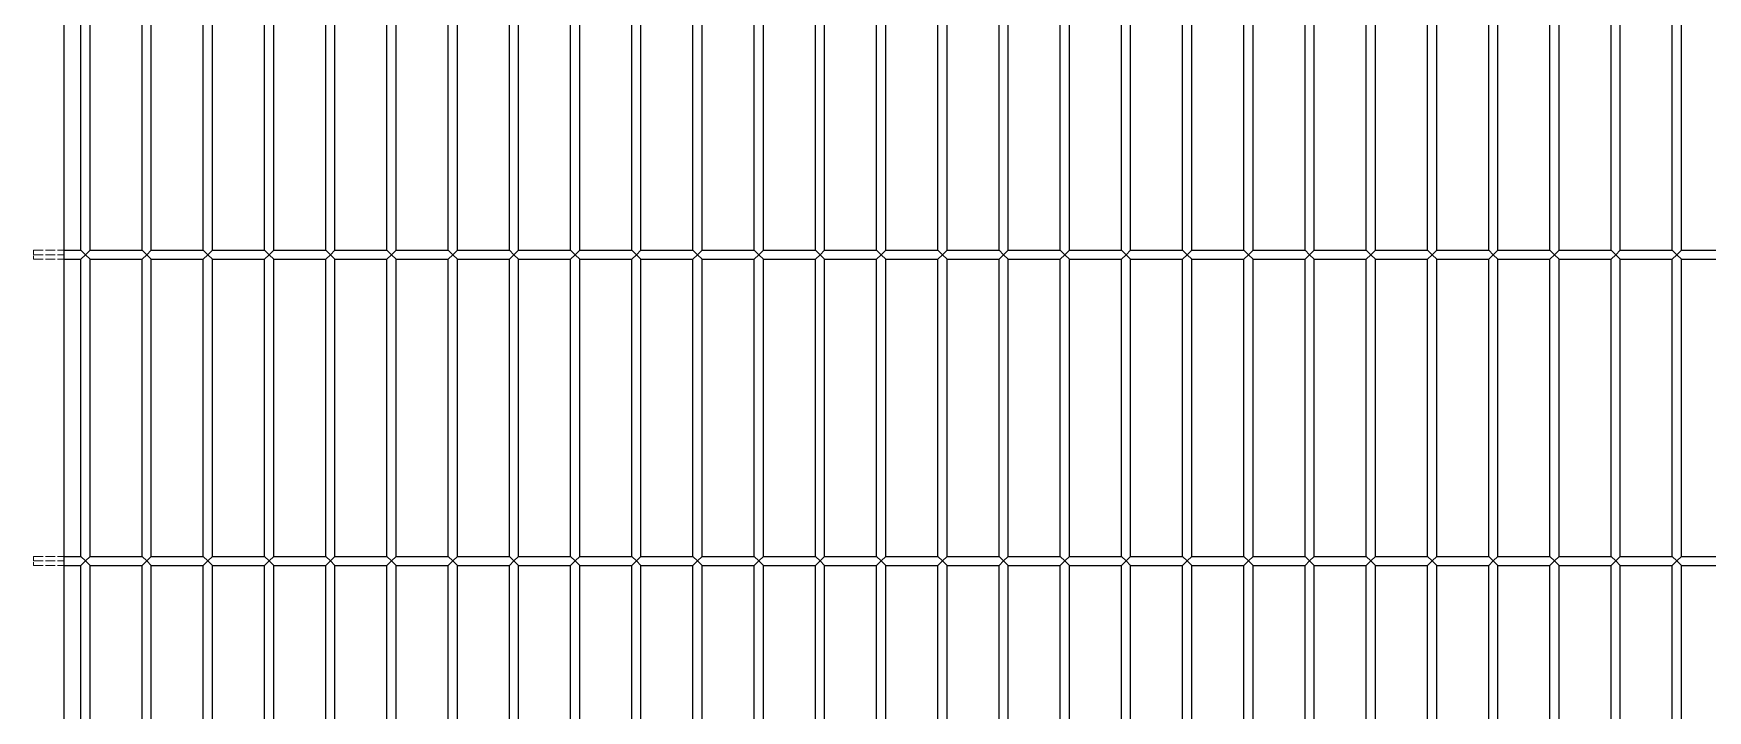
# Model space of a CAD drawing. Header units: millimetres. Extents: x 120 to 9117, y 110 to 4090.
# Drawn here: x 1830 to 2377, y 2538 to 2759 of the extents above; entities that cross this region are included whole.
import ezdxf

# ---------------------------------------------------------------- set-up
doc = ezdxf.new("R2010")
doc.units = ezdxf.units.MM
doc.header["$LTSCALE"] = 20
doc.linetypes.add('DASHED', pattern=[0.2067, 0.1654, -0.0413])
doc.layers.add('可见 (ISO)', color=7, linetype='Continuous', lineweight=25)
doc.layers.add('隐藏 (ISO)', color=5, linetype='DASHED', lineweight=18, true_color=0x0000ff)

msp = doc.modelspace()

# ---------------------------------------------------------------- linework, layer by layer
at = {"layer": '可见 (ISO)'}
for p, q in [((1840.28, 2527.011), (1840.28, 3497.011)), ((1845.78, 2688.511), (1845.78, 2785.511)), ((1848.78, 2688.511), (1848.78, 2785.511)), ((1865.78, 2688.511), (1865.78, 2785.511)), ((1868.78, 2688.511), (1868.78, 2785.511)), ((1885.78, 2688.511), (1885.78, 2785.511)), ((1888.78, 2688.511), (1888.78, 2785.511)), ((1905.78, 2688.511), (1905.78, 2785.511)), ((1908.78, 2688.511), (1908.78, 2785.511)), ((1925.78, 2688.511), (1925.78, 2785.511)), ((1928.78, 2688.511), (1928.78, 2785.511)), ((1945.78, 2688.511), (1945.78, 2785.511)), ((1948.78, 2688.511), (1948.78, 2785.511)), ((1965.78, 2688.511), (1965.78, 2785.511)), ((1968.78, 2688.511), (1968.78, 2785.511)), ((1985.78, 2688.511), (1985.78, 2785.511)), ((1988.78, 2688.511), (1988.78, 2785.511)), ((2005.78, 2688.511), (2005.78, 2785.511)), ((2008.78, 2688.511), (2008.78, 2785.511)), ((2025.78, 2688.511), (2025.78, 2785.511)), ((2028.78, 2688.511), (2028.78, 2785.511)), ((2045.78, 2688.511), (2045.78, 2785.511)), ((2048.78, 2688.511), (2048.78, 2785.511)), ((2065.78, 2688.511), (2065.78, 2785.511)), ((2068.78, 2688.511), (2068.78, 2785.511)), ((2085.78, 2688.511), (2085.78, 2785.511)), ((2088.78, 2688.511), (2088.78, 2785.511)), ((2105.78, 2688.511), (2105.78, 2785.511)), ((2108.78, 2688.511), (2108.78, 2785.511)), ((2125.78, 2688.511), (2125.78, 2785.511)), ((2128.78, 2688.511), (2128.78, 2785.511)), ((2145.78, 2688.511), (2145.78, 2785.511)), ((2148.78, 2688.511), (2148.78, 2785.511)), ((2165.78, 2688.511), (2165.78, 2785.511)), ((2168.78, 2688.511), (2168.78, 2785.511)), ((2185.78, 2688.511), (2185.78, 2785.511)), ((2188.78, 2688.511), (2188.78, 2785.511)), ((2205.78, 2688.511), (2205.78, 2785.511)), ((2208.78, 2688.511), (2208.78, 2785.511)), ((2225.78, 2688.511), (2225.78, 2785.511)), ((2228.78, 2688.511), (2228.78, 2785.511)), ((2245.78, 2688.511), (2245.78, 2785.511)), ((2248.78, 2688.511), (2248.78, 2785.511)), ((2265.78, 2688.511), (2265.78, 2785.511)), ((2268.78, 2688.511), (2268.78, 2785.511)), ((2285.78, 2688.511), (2285.78, 2785.511)), ((2288.78, 2688.511), (2288.78, 2785.511)), ((2305.78, 2688.511), (2305.78, 2785.511)), ((2308.78, 2688.511), (2308.78, 2785.511)), ((2325.78, 2688.511), (2325.78, 2785.511)), ((2328.78, 2688.511), (2328.78, 2785.511)), ((2345.78, 2688.511), (2345.78, 2785.511)), ((2348.78, 2688.511), (2348.78, 2785.511)), ((2365.78, 2688.511), (2365.78, 2785.511)), ((2368.78, 2688.511), (2368.78, 2785.511)), ((1840.28, 2688.511), (1845.78, 2688.511)), ((1847.28, 2687.011), (1845.78, 2688.511)), ((1845.78, 2685.511), (1847.28, 2687.011)), ((1848.78, 2688.511), (1847.28, 2687.011)), ((1847.28, 2687.011), (1848.78, 2685.511)), ((1848.78, 2688.511), (1865.78, 2688.511)), ((1867.28, 2687.011), (1865.78, 2688.511)), ((1865.78, 2685.511), (1867.28, 2687.011)), ((1868.78, 2688.511), (1867.28, 2687.011)), ((1867.28, 2687.011), (1868.78, 2685.511)), ((1868.78, 2688.511), (1885.78, 2688.511)), ((1887.28, 2687.011), (1885.78, 2688.511)), ((1885.78, 2685.511), (1887.28, 2687.011)), ((1888.78, 2688.511), (1887.28, 2687.011)), ((1887.28, 2687.011), (1888.78, 2685.511)), ((1888.78, 2688.511), (1905.78, 2688.511)), ((1907.28, 2687.011), (1905.78, 2688.511)), ((1905.78, 2685.511), (1907.28, 2687.011)), ((1908.78, 2688.511), (1907.28, 2687.011)), ((1907.28, 2687.011), (1908.78, 2685.511)), ((1908.78, 2688.511), (1925.78, 2688.511)), ((1927.28, 2687.011), (1925.78, 2688.511)), ((1925.78, 2685.511), (1927.28, 2687.011)), ((1928.78, 2688.511), (1927.28, 2687.011)), ((1927.28, 2687.011), (1928.78, 2685.511)), ((1928.78, 2688.511), (1945.78, 2688.511)), ((1947.28, 2687.011), (1945.78, 2688.511)), ((1945.78, 2685.511), (1947.28, 2687.011)), ((1948.78, 2688.511), (1947.28, 2687.011)), ((1947.28, 2687.011), (1948.78, 2685.511)), ((1948.78, 2688.511), (1965.78, 2688.511)), ((1967.28, 2687.011), (1965.78, 2688.511)), ((1965.78, 2685.511), (1967.28, 2687.011)), ((1968.78, 2688.511), (1967.28, 2687.011)), ((1967.28, 2687.011), (1968.78, 2685.511)), ((1968.78, 2688.511), (1985.78, 2688.511)), ((1987.28, 2687.011), (1985.78, 2688.511)), ((1985.78, 2685.511), (1987.28, 2687.011)), ((1988.78, 2688.511), (1987.28, 2687.011)), ((1987.28, 2687.011), (1988.78, 2685.511)), ((1988.78, 2688.511), (2005.78, 2688.511)), ((2007.28, 2687.011), (2005.78, 2688.511)), ((2005.78, 2685.511), (2007.28, 2687.011)), ((2008.78, 2688.511), (2007.28, 2687.011)), ((2007.28, 2687.011), (2008.78, 2685.511)), ((2008.78, 2688.511), (2025.78, 2688.511)), ((2027.28, 2687.011), (2025.78, 2688.511)), ((2025.78, 2685.511), (2027.28, 2687.011)), ((2028.78, 2688.511), (2027.28, 2687.011)), ((2027.28, 2687.011), (2028.78, 2685.511)), ((2028.78, 2688.511), (2045.78, 2688.511)), ((2047.28, 2687.011), (2045.78, 2688.511)), ((2045.78, 2685.511), (2047.28, 2687.011)), ((2048.78, 2688.511), (2047.28, 2687.011)), ((2047.28, 2687.011), (2048.78, 2685.511)), ((2048.78, 2688.511), (2065.78, 2688.511)), ((2067.28, 2687.011), (2065.78, 2688.511)), ((2065.78, 2685.511), (2067.28, 2687.011)), ((2068.78, 2688.511), (2067.28, 2687.011)), ((2067.28, 2687.011), (2068.78, 2685.511)), ((2068.78, 2688.511), (2085.78, 2688.511)), ((2087.28, 2687.011), (2085.78, 2688.511)), ((2085.78, 2685.511), (2087.28, 2687.011)), ((2088.78, 2688.511), (2087.28, 2687.011)), ((2087.28, 2687.011), (2088.78, 2685.511)), ((2088.78, 2688.511), (2105.78, 2688.511)), ((2107.28, 2687.011), (2105.78, 2688.511)), ((2105.78, 2685.511), (2107.28, 2687.011)), ((2108.78, 2688.511), (2107.28, 2687.011)), ((2107.28, 2687.011), (2108.78, 2685.511)), ((2108.78, 2688.511), (2125.78, 2688.511)), ((2127.28, 2687.011), (2125.78, 2688.511)), ((2125.78, 2685.511), (2127.28, 2687.011)), ((2128.78, 2688.511), (2127.28, 2687.011)), ((2127.28, 2687.011), (2128.78, 2685.511)), ((2128.78, 2688.511), (2145.78, 2688.511)), ((2147.28, 2687.011), (2145.78, 2688.511)), ((2145.78, 2685.511), (2147.28, 2687.011)), ((2148.78, 2688.511), (2147.28, 2687.011)), ((2147.28, 2687.011), (2148.78, 2685.511)), ((2148.78, 2688.511), (2165.78, 2688.511)), ((2167.28, 2687.011), (2165.78, 2688.511)), ((2165.78, 2685.511), (2167.28, 2687.011)), ((2168.78, 2688.511), (2167.28, 2687.011)), ((2167.28, 2687.011), (2168.78, 2685.511)), ((2168.78, 2688.511), (2185.78, 2688.511)), ((2187.28, 2687.011), (2185.78, 2688.511)), ((2185.78, 2685.511), (2187.28, 2687.011)), ((2188.78, 2688.511), (2187.28, 2687.011)), ((2187.28, 2687.011), (2188.78, 2685.511)), ((2188.78, 2688.511), (2205.78, 2688.511)), ((2207.28, 2687.011), (2205.78, 2688.511)), ((2205.78, 2685.511), (2207.28, 2687.011)), ((2208.78, 2688.511), (2207.28, 2687.011)), ((2207.28, 2687.011), (2208.78, 2685.511)), ((2208.78, 2688.511), (2225.78, 2688.511)), ((2227.28, 2687.011), (2225.78, 2688.511)), ((2225.78, 2685.511), (2227.28, 2687.011)), ((2228.78, 2688.511), (2227.28, 2687.011)), ((2227.28, 2687.011), (2228.78, 2685.511)), ((2228.78, 2688.511), (2245.78, 2688.511)), ((2247.28, 2687.011), (2245.78, 2688.511)), ((2245.78, 2685.511), (2247.28, 2687.011)), ((2248.78, 2688.511), (2247.28, 2687.011)), ((2247.28, 2687.011), (2248.78, 2685.511)), ((2248.78, 2688.511), (2265.78, 2688.511)), ((2267.28, 2687.011), (2265.78, 2688.511)), ((2265.78, 2685.511), (2267.28, 2687.011)), ((2268.78, 2688.511), (2267.28, 2687.011)), ((2267.28, 2687.011), (2268.78, 2685.511)), ((2268.78, 2688.511), (2285.78, 2688.511)), ((2287.28, 2687.011), (2285.78, 2688.511)), ((2285.78, 2685.511), (2287.28, 2687.011)), ((2288.78, 2688.511), (2287.28, 2687.011)), ((2287.28, 2687.011), (2288.78, 2685.511)), ((2288.78, 2688.511), (2305.78, 2688.511)), ((2307.28, 2687.011), (2305.78, 2688.511)), ((2305.78, 2685.511), (2307.28, 2687.011)), ((2308.78, 2688.511), (2307.28, 2687.011)), ((2307.28, 2687.011), (2308.78, 2685.511)), ((2308.78, 2688.511), (2325.78, 2688.511)), ((2327.28, 2687.011), (2325.78, 2688.511)), ((2325.78, 2685.511), (2327.28, 2687.011)), ((2328.78, 2688.511), (2327.28, 2687.011)), ((2327.28, 2687.011), (2328.78, 2685.511)), ((2328.78, 2688.511), (2345.78, 2688.511)), ((2347.28, 2687.011), (2345.78, 2688.511)), ((2345.78, 2685.511), (2347.28, 2687.011)), ((2348.78, 2688.511), (2347.28, 2687.011)), ((2347.28, 2687.011), (2348.78, 2685.511)), ((2348.78, 2688.511), (2365.78, 2688.511)), ((2367.28, 2687.011), (2365.78, 2688.511)), ((2365.78, 2685.511), (2367.28, 2687.011)), ((2368.78, 2688.511), (2367.28, 2687.011)), ((2367.28, 2687.011), (2368.78, 2685.511)), ((2368.78, 2688.511), (2385.78, 2688.511)), ((1840.28, 2685.511), (1845.78, 2685.511)), ((1845.78, 2588.511), (1845.78, 2685.511)), ((1848.78, 2685.511), (1865.78, 2685.511)), ((1848.78, 2588.511), (1848.78, 2685.511)), ((1865.78, 2588.511), (1865.78, 2685.511)), ((1868.78, 2685.511), (1885.78, 2685.511)), ((1868.78, 2588.511), (1868.78, 2685.511)), ((1885.78, 2588.511), (1885.78, 2685.511)), ((1888.78, 2685.511), (1905.78, 2685.511)), ((1888.78, 2588.511), (1888.78, 2685.511)), ((1905.78, 2588.511), (1905.78, 2685.511)), ((1908.78, 2685.511), (1925.78, 2685.511)), ((1908.78, 2588.511), (1908.78, 2685.511)), ((1925.78, 2588.511), (1925.78, 2685.511)), ((1928.78, 2685.511), (1945.78, 2685.511)), ((1928.78, 2588.511), (1928.78, 2685.511)), ((1945.78, 2588.511), (1945.78, 2685.511)), ((1948.78, 2685.511), (1965.78, 2685.511)), ((1948.78, 2588.511), (1948.78, 2685.511)), ((1965.78, 2588.511), (1965.78, 2685.511)), ((1968.78, 2685.511), (1985.78, 2685.511)), ((1968.78, 2588.511), (1968.78, 2685.511)), ((1985.78, 2588.511), (1985.78, 2685.511)), ((1988.78, 2685.511), (2005.78, 2685.511)), ((1988.78, 2588.511), (1988.78, 2685.511)), ((2005.78, 2588.511), (2005.78, 2685.511)), ((2008.78, 2685.511), (2025.78, 2685.511)), ((2008.78, 2588.511), (2008.78, 2685.511)), ((2025.78, 2588.511), (2025.78, 2685.511)), ((2028.78, 2685.511), (2045.78, 2685.511)), ((2028.78, 2588.511), (2028.78, 2685.511)), ((2045.78, 2588.511), (2045.78, 2685.511)), ((2048.78, 2685.511), (2065.78, 2685.511)), ((2048.78, 2588.511), (2048.78, 2685.511)), ((2065.78, 2588.511), (2065.78, 2685.511)), ((2068.78, 2685.511), (2085.78, 2685.511)), ((2068.78, 2588.511), (2068.78, 2685.511)), ((2085.78, 2588.511), (2085.78, 2685.511)), ((2088.78, 2685.511), (2105.78, 2685.511)), ((2088.78, 2588.511), (2088.78, 2685.511)), ((2105.78, 2588.511), (2105.78, 2685.511)), ((2108.78, 2685.511), (2125.78, 2685.511)), ((2108.78, 2588.511), (2108.78, 2685.511)), ((2125.78, 2588.511), (2125.78, 2685.511)), ((2128.78, 2685.511), (2145.78, 2685.511)), ((2128.78, 2588.511), (2128.78, 2685.511)), ((2145.78, 2588.511), (2145.78, 2685.511)), ((2148.78, 2685.511), (2165.78, 2685.511)), ((2148.78, 2588.511), (2148.78, 2685.511)), ((2165.78, 2588.511), (2165.78, 2685.511)), ((2168.78, 2685.511), (2185.78, 2685.511)), ((2168.78, 2588.511), (2168.78, 2685.511)), ((2185.78, 2588.511), (2185.78, 2685.511)), ((2188.78, 2685.511), (2205.78, 2685.511)), ((2188.78, 2588.511), (2188.78, 2685.511)), ((2205.78, 2588.511), (2205.78, 2685.511)), ((2208.78, 2685.511), (2225.78, 2685.511)), ((2208.78, 2588.511), (2208.78, 2685.511)), ((2225.78, 2588.511), (2225.78, 2685.511)), ((2228.78, 2685.511), (2245.78, 2685.511)), ((2228.78, 2588.511), (2228.78, 2685.511)), ((2245.78, 2588.511), (2245.78, 2685.511)), ((2248.78, 2685.511), (2265.78, 2685.511)), ((2248.78, 2588.511), (2248.78, 2685.511)), ((2265.78, 2588.511), (2265.78, 2685.511)), ((2268.78, 2685.511), (2285.78, 2685.511)), ((2268.78, 2588.511), (2268.78, 2685.511)), ((2285.78, 2588.511), (2285.78, 2685.511)), ((2288.78, 2685.511), (2305.78, 2685.511)), ((2288.78, 2588.511), (2288.78, 2685.511)), ((2305.78, 2588.511), (2305.78, 2685.511)), ((2308.78, 2685.511), (2325.78, 2685.511)), ((2308.78, 2588.511), (2308.78, 2685.511)), ((2325.78, 2588.511), (2325.78, 2685.511)), ((2328.78, 2685.511), (2345.78, 2685.511)), ((2328.78, 2588.511), (2328.78, 2685.511)), ((2345.78, 2588.511), (2345.78, 2685.511)), ((2348.78, 2685.511), (2365.78, 2685.511)), ((2348.78, 2588.511), (2348.78, 2685.511)), ((2365.78, 2588.511), (2365.78, 2685.511)), ((2368.78, 2685.511), (2385.78, 2685.511)), ((2368.78, 2588.511), (2368.78, 2685.511)), ((1840.28, 2588.511), (1845.78, 2588.511)), ((1847.28, 2587.011), (1845.78, 2588.511)), ((1848.78, 2588.511), (1847.28, 2587.011)), ((1848.78, 2588.511), (1865.78, 2588.511)), ((1867.28, 2587.011), (1865.78, 2588.511)), ((1868.78, 2588.511), (1867.28, 2587.011)), ((1868.78, 2588.511), (1885.78, 2588.511)), ((1887.28, 2587.011), (1885.78, 2588.511)), ((1888.78, 2588.511), (1887.28, 2587.011)), ((1888.78, 2588.511), (1905.78, 2588.511)), ((1907.28, 2587.011), (1905.78, 2588.511)), ((1908.78, 2588.511), (1907.28, 2587.011)), ((1908.78, 2588.511), (1925.78, 2588.511)), ((1927.28, 2587.011), (1925.78, 2588.511)), ((1928.78, 2588.511), (1927.28, 2587.011)), ((1928.78, 2588.511), (1945.78, 2588.511)), ((1947.28, 2587.011), (1945.78, 2588.511)), ((1948.78, 2588.511), (1947.28, 2587.011)), ((1948.78, 2588.511), (1965.78, 2588.511)), ((1967.28, 2587.011), (1965.78, 2588.511)), ((1968.78, 2588.511), (1967.28, 2587.011)), ((1968.78, 2588.511), (1985.78, 2588.511)), ((1987.28, 2587.011), (1985.78, 2588.511)), ((1988.78, 2588.511), (1987.28, 2587.011)), ((1988.78, 2588.511), (2005.78, 2588.511)), ((2007.28, 2587.011), (2005.78, 2588.511)), ((2008.78, 2588.511), (2007.28, 2587.011)), ((2008.78, 2588.511), (2025.78, 2588.511)), ((2027.28, 2587.011), (2025.78, 2588.511)), ((2028.78, 2588.511), (2027.28, 2587.011)), ((2028.78, 2588.511), (2045.78, 2588.511)), ((2047.28, 2587.011), (2045.78, 2588.511)), ((2048.78, 2588.511), (2047.28, 2587.011)), ((2048.78, 2588.511), (2065.78, 2588.511)), ((2067.28, 2587.011), (2065.78, 2588.511)), ((2068.78, 2588.511), (2067.28, 2587.011)), ((2068.78, 2588.511), (2085.78, 2588.511)), ((2087.28, 2587.011), (2085.78, 2588.511)), ((2088.78, 2588.511), (2087.28, 2587.011)), ((2088.78, 2588.511), (2105.78, 2588.511)), ((2107.28, 2587.011), (2105.78, 2588.511)), ((2108.78, 2588.511), (2107.28, 2587.011)), ((2108.78, 2588.511), (2125.78, 2588.511)), ((2127.28, 2587.011), (2125.78, 2588.511)), ((2128.78, 2588.511), (2127.28, 2587.011)), ((2128.78, 2588.511), (2145.78, 2588.511)), ((2147.28, 2587.011), (2145.78, 2588.511)), ((2148.78, 2588.511), (2147.28, 2587.011)), ((2148.78, 2588.511), (2165.78, 2588.511)), ((2167.28, 2587.011), (2165.78, 2588.511)), ((2168.78, 2588.511), (2167.28, 2587.011)), ((2168.78, 2588.511), (2185.78, 2588.511)), ((2187.28, 2587.011), (2185.78, 2588.511)), ((2188.78, 2588.511), (2187.28, 2587.011)), ((2188.78, 2588.511), (2205.78, 2588.511)), ((2207.28, 2587.011), (2205.78, 2588.511)), ((2208.78, 2588.511), (2207.28, 2587.011)), ((2208.78, 2588.511), (2225.78, 2588.511)), ((2227.28, 2587.011), (2225.78, 2588.511)), ((2228.78, 2588.511), (2227.28, 2587.011)), ((2228.78, 2588.511), (2245.78, 2588.511)), ((2247.28, 2587.011), (2245.78, 2588.511)), ((2248.78, 2588.511), (2247.28, 2587.011)), ((2248.78, 2588.511), (2265.78, 2588.511)), ((2267.28, 2587.011), (2265.78, 2588.511)), ((2268.78, 2588.511), (2267.28, 2587.011)), ((2268.78, 2588.511), (2285.78, 2588.511)), ((2287.28, 2587.011), (2285.78, 2588.511)), ((2288.78, 2588.511), (2287.28, 2587.011)), ((2288.78, 2588.511), (2305.78, 2588.511)), ((2307.28, 2587.011), (2305.78, 2588.511)), ((2308.78, 2588.511), (2307.28, 2587.011)), ((2308.78, 2588.511), (2325.78, 2588.511)), ((2327.28, 2587.011), (2325.78, 2588.511)), ((2328.78, 2588.511), (2327.28, 2587.011)), ((2328.78, 2588.511), (2345.78, 2588.511)), ((2347.28, 2587.011), (2345.78, 2588.511)), ((2348.78, 2588.511), (2347.28, 2587.011)), ((2348.78, 2588.511), (2365.78, 2588.511)), ((2367.28, 2587.011), (2365.78, 2588.511)), ((2368.78, 2588.511), (2367.28, 2587.011)), ((2368.78, 2588.511), (2385.78, 2588.511)), ((1840.28, 2585.511), (1845.78, 2585.511)), ((1845.78, 2585.511), (1847.28, 2587.011)), ((1845.78, 2527.011), (1845.78, 2585.511)), ((1847.28, 2587.011), (1848.78, 2585.511)), ((1848.78, 2585.511), (1865.78, 2585.511)), ((1848.78, 2527.011), (1848.78, 2585.511)), ((1865.78, 2585.511), (1867.28, 2587.011)), ((1865.78, 2527.011), (1865.78, 2585.511)), ((1867.28, 2587.011), (1868.78, 2585.511)), ((1868.78, 2585.511), (1885.78, 2585.511)), ((1868.78, 2527.011), (1868.78, 2585.511)), ((1885.78, 2585.511), (1887.28, 2587.011)), ((1885.78, 2527.011), (1885.78, 2585.511)), ((1887.28, 2587.011), (1888.78, 2585.511)), ((1888.78, 2585.511), (1905.78, 2585.511)), ((1888.78, 2527.011), (1888.78, 2585.511)), ((1905.78, 2585.511), (1907.28, 2587.011)), ((1905.78, 2527.011), (1905.78, 2585.511)), ((1907.28, 2587.011), (1908.78, 2585.511)), ((1908.78, 2585.511), (1925.78, 2585.511)), ((1908.78, 2527.011), (1908.78, 2585.511)), ((1925.78, 2585.511), (1927.28, 2587.011)), ((1925.78, 2527.011), (1925.78, 2585.511)), ((1927.28, 2587.011), (1928.78, 2585.511)), ((1928.78, 2585.511), (1945.78, 2585.511)), ((1928.78, 2527.011), (1928.78, 2585.511)), ((1945.78, 2585.511), (1947.28, 2587.011)), ((1945.78, 2527.011), (1945.78, 2585.511)), ((1947.28, 2587.011), (1948.78, 2585.511)), ((1948.78, 2585.511), (1965.78, 2585.511)), ((1948.78, 2527.011), (1948.78, 2585.511)), ((1965.78, 2585.511), (1967.28, 2587.011)), ((1965.78, 2527.011), (1965.78, 2585.511)), ((1967.28, 2587.011), (1968.78, 2585.511)), ((1968.78, 2585.511), (1985.78, 2585.511)), ((1968.78, 2527.011), (1968.78, 2585.511)), ((1985.78, 2585.511), (1987.28, 2587.011)), ((1985.78, 2527.011), (1985.78, 2585.511)), ((1987.28, 2587.011), (1988.78, 2585.511)), ((1988.78, 2585.511), (2005.78, 2585.511)), ((1988.78, 2527.011), (1988.78, 2585.511)), ((2005.78, 2585.511), (2007.28, 2587.011)), ((2005.78, 2527.011), (2005.78, 2585.511)), ((2007.28, 2587.011), (2008.78, 2585.511)), ((2008.78, 2585.511), (2025.78, 2585.511)), ((2008.78, 2527.011), (2008.78, 2585.511)), ((2025.78, 2585.511), (2027.28, 2587.011)), ((2025.78, 2527.011), (2025.78, 2585.511)), ((2027.28, 2587.011), (2028.78, 2585.511)), ((2028.78, 2585.511), (2045.78, 2585.511)), ((2028.78, 2527.011), (2028.78, 2585.511)), ((2045.78, 2585.511), (2047.28, 2587.011)), ((2045.78, 2527.011), (2045.78, 2585.511)), ((2047.28, 2587.011), (2048.78, 2585.511)), ((2048.78, 2585.511), (2065.78, 2585.511)), ((2048.78, 2527.011), (2048.78, 2585.511)), ((2065.78, 2585.511), (2067.28, 2587.011)), ((2065.78, 2527.011), (2065.78, 2585.511)), ((2067.28, 2587.011), (2068.78, 2585.511)), ((2068.78, 2585.511), (2085.78, 2585.511)), ((2068.78, 2527.011), (2068.78, 2585.511)), ((2085.78, 2585.511), (2087.28, 2587.011)), ((2085.78, 2527.011), (2085.78, 2585.511)), ((2087.28, 2587.011), (2088.78, 2585.511)), ((2088.78, 2585.511), (2105.78, 2585.511)), ((2088.78, 2527.011), (2088.78, 2585.511)), ((2105.78, 2585.511), (2107.28, 2587.011)), ((2105.78, 2527.011), (2105.78, 2585.511)), ((2107.28, 2587.011), (2108.78, 2585.511)), ((2108.78, 2585.511), (2125.78, 2585.511)), ((2108.78, 2527.011), (2108.78, 2585.511)), ((2125.78, 2585.511), (2127.28, 2587.011)), ((2125.78, 2527.011), (2125.78, 2585.511)), ((2127.28, 2587.011), (2128.78, 2585.511)), ((2128.78, 2585.511), (2145.78, 2585.511)), ((2128.78, 2527.011), (2128.78, 2585.511)), ((2145.78, 2585.511), (2147.28, 2587.011)), ((2145.78, 2527.011), (2145.78, 2585.511)), ((2147.28, 2587.011), (2148.78, 2585.511)), ((2148.78, 2585.511), (2165.78, 2585.511)), ((2148.78, 2527.011), (2148.78, 2585.511)), ((2165.78, 2585.511), (2167.28, 2587.011)), ((2165.78, 2527.011), (2165.78, 2585.511)), ((2167.28, 2587.011), (2168.78, 2585.511)), ((2168.78, 2585.511), (2185.78, 2585.511)), ((2168.78, 2527.011), (2168.78, 2585.511)), ((2185.78, 2585.511), (2187.28, 2587.011)), ((2185.78, 2527.011), (2185.78, 2585.511)), ((2187.28, 2587.011), (2188.78, 2585.511)), ((2188.78, 2585.511), (2205.78, 2585.511)), ((2188.78, 2527.011), (2188.78, 2585.511)), ((2205.78, 2585.511), (2207.28, 2587.011)), ((2205.78, 2527.011), (2205.78, 2585.511)), ((2207.28, 2587.011), (2208.78, 2585.511)), ((2208.78, 2585.511), (2225.78, 2585.511)), ((2208.78, 2527.011), (2208.78, 2585.511)), ((2225.78, 2585.511), (2227.28, 2587.011)), ((2225.78, 2527.011), (2225.78, 2585.511)), ((2227.28, 2587.011), (2228.78, 2585.511)), ((2228.78, 2585.511), (2245.78, 2585.511)), ((2228.78, 2527.011), (2228.78, 2585.511)), ((2245.78, 2585.511), (2247.28, 2587.011)), ((2245.78, 2527.011), (2245.78, 2585.511)), ((2247.28, 2587.011), (2248.78, 2585.511)), ((2248.78, 2585.511), (2265.78, 2585.511)), ((2248.78, 2527.011), (2248.78, 2585.511)), ((2265.78, 2585.511), (2267.28, 2587.011)), ((2265.78, 2527.011), (2265.78, 2585.511)), ((2267.28, 2587.011), (2268.78, 2585.511)), ((2268.78, 2585.511), (2285.78, 2585.511)), ((2268.78, 2527.011), (2268.78, 2585.511)), ((2285.78, 2585.511), (2287.28, 2587.011)), ((2285.78, 2527.011), (2285.78, 2585.511)), ((2287.28, 2587.011), (2288.78, 2585.511)), ((2288.78, 2585.511), (2305.78, 2585.511)), ((2288.78, 2527.011), (2288.78, 2585.511)), ((2305.78, 2585.511), (2307.28, 2587.011)), ((2305.78, 2527.011), (2305.78, 2585.511)), ((2307.28, 2587.011), (2308.78, 2585.511)), ((2308.78, 2585.511), (2325.78, 2585.511)), ((2308.78, 2527.011), (2308.78, 2585.511)), ((2325.78, 2585.511), (2327.28, 2587.011)), ((2325.78, 2527.011), (2325.78, 2585.511)), ((2327.28, 2587.011), (2328.78, 2585.511)), ((2328.78, 2585.511), (2345.78, 2585.511)), ((2328.78, 2527.011), (2328.78, 2585.511)), ((2345.78, 2585.511), (2347.28, 2587.011)), ((2345.78, 2527.011), (2345.78, 2585.511)), ((2347.28, 2587.011), (2348.78, 2585.511)), ((2348.78, 2585.511), (2365.78, 2585.511)), ((2348.78, 2527.011), (2348.78, 2585.511)), ((2365.78, 2585.511), (2367.28, 2587.011)), ((2365.78, 2527.011), (2365.78, 2585.511)), ((2367.28, 2587.011), (2368.78, 2585.511)), ((2368.78, 2585.511), (2385.78, 2585.511)), ((2368.78, 2527.011), (2368.78, 2585.511))]:
    msp.add_line(p, q, dxfattribs=at)
at = {"layer": '隐藏 (ISO)', "ltscale": 0.448684}
for p, q in [((1830.28, 2688.511), (1830.28, 2685.511)), ((1830.28, 2588.511), (1830.28, 2585.511))]:
    msp.add_line(p, q, dxfattribs=at)
at = {"layer": '隐藏 (ISO)', "ltscale": 0.952248}
for p, q in [((1830.28, 2688.511), (1840.28, 2688.511)), ((1830.28, 2687.011), (1840.28, 2687.011)), ((1830.28, 2685.511), (1840.28, 2685.511)), ((1830.28, 2588.511), (1840.28, 2588.511)), ((1830.28, 2587.011), (1840.28, 2587.011)), ((1830.28, 2585.511), (1840.28, 2585.511))]:
    msp.add_line(p, q, dxfattribs=at)

doc.saveas('drawing.dxf')
